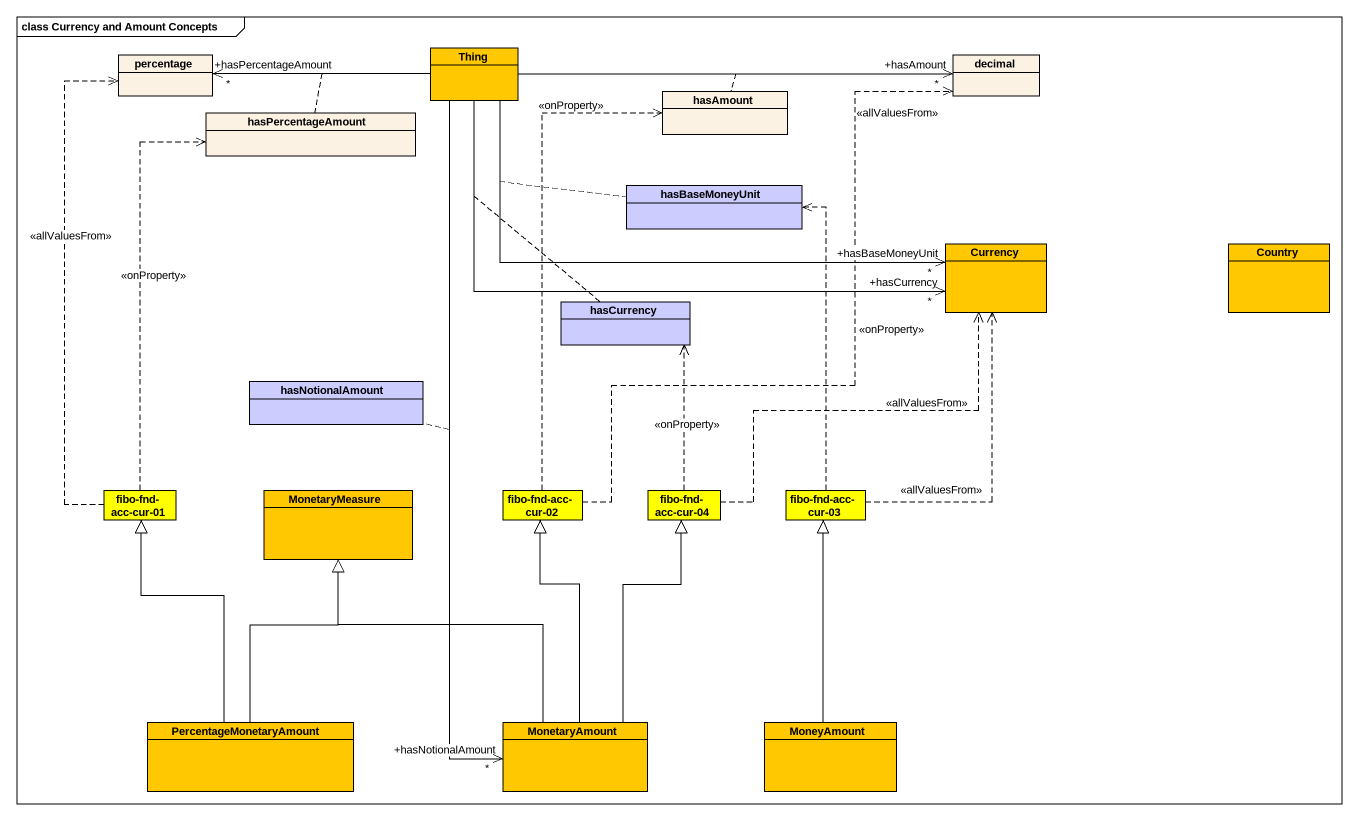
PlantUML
@startuml
mainframe class Currency and Amount Concepts
hide circle
hide empty members
class percentage
class Thing #FFC800
class decimal
class hasPercentageAmount
class hasAmount
class hasBaseMoneyUnit #CCCCFF
class Currency #FFC800
class Country #FFC800
class hasCurrency #CCCCFF
class hasNotionalAmount #CCCCFF
class "fibo-fnd-acc-cur-01" as fibo_fnd_acc_cur_01 #FFFF00
class MonetaryMeasure #FFC800
class "fibo-fnd-acc-cur-02" as fibo_fnd_acc_cur_02 #FFFF00
class "fibo-fnd-acc-cur-04" as fibo_fnd_acc_cur_04 #FFFF00
class "fibo-fnd-acc-cur-03" as fibo_fnd_acc_cur_03 #FFFF00
class PercentageMonetaryAmount #FFC800
class MonetaryAmount #FFC800
class MoneyAmount #FFC800
Thing -left-> "+hasPercentageAmount\n*" percentage
(Thing, percentage) .. hasPercentageAmount
Thing -right-> "+hasAmount\n*" decimal
(Thing, decimal) .. hasAmount
Thing -right-> "+hasCurrency\n*" Currency
(Thing, Currency) .. hasCurrency
Thing -right-> "+hasBaseMoneyUnit\n*" Currency
(Thing, Currency) .. hasBaseMoneyUnit
Thing --> "+hasNotionalAmount\n*" MonetaryAmount
(Thing, MonetaryAmount) .. hasNotionalAmount
fibo_fnd_acc_cur_01 .up.> percentage : <<allValuesFrom>>
fibo_fnd_acc_cur_01 .up.> hasPercentageAmount : <<onProperty>>
fibo_fnd_acc_cur_02 .up.> decimal : <<allValuesFrom>>
fibo_fnd_acc_cur_02 .up.> hasAmount : <<onProperty>>
fibo_fnd_acc_cur_04 .up.> Currency : <<allValuesFrom>>
fibo_fnd_acc_cur_04 .up.> hasCurrency : <<onProperty>>
fibo_fnd_acc_cur_03 .up.> hasBaseMoneyUnit : <<onProperty>>
fibo_fnd_acc_cur_03 .up.> Currency : <<allValuesFrom>>
PercentageMonetaryAmount -up-|> fibo_fnd_acc_cur_01
PercentageMonetaryAmount -up-|> MonetaryMeasure
MonetaryAmount -up-|> MonetaryMeasure
MonetaryAmount -up-|> fibo_fnd_acc_cur_02
MonetaryAmount -up-|> fibo_fnd_acc_cur_04
MoneyAmount -up-|> fibo_fnd_acc_cur_03
@enduml
